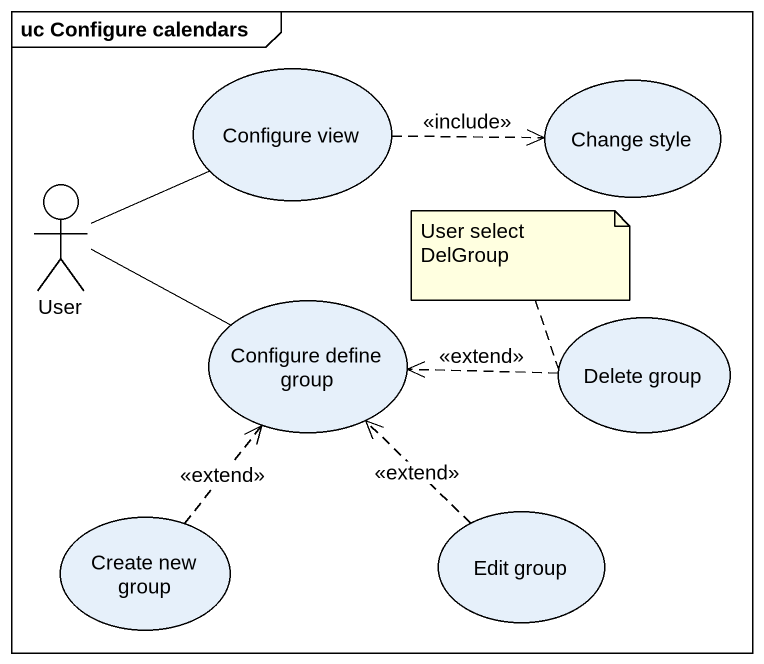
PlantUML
@startuml
mainframe uc Configure calendars
usecase "Configure view" as Configure_view
usecase "Change style" as Change_style
actor User
usecase "Configure define group" as Configure_define_group
usecase "Delete group" as Delete_group
usecase "Create new group" as Create_new_group
usecase "Edit group" as Edit_group
Configure_view .right.> Change_style : <<include>>
User -right- Configure_view
User -right- Configure_define_group
Delete_group .left.> Configure_define_group : <<extend>>
Create_new_group .up.> Configure_define_group : <<extend>>
Edit_group .up.> Configure_define_group : <<extend>>
note top of Delete_group : User select DelGroup
@enduml
